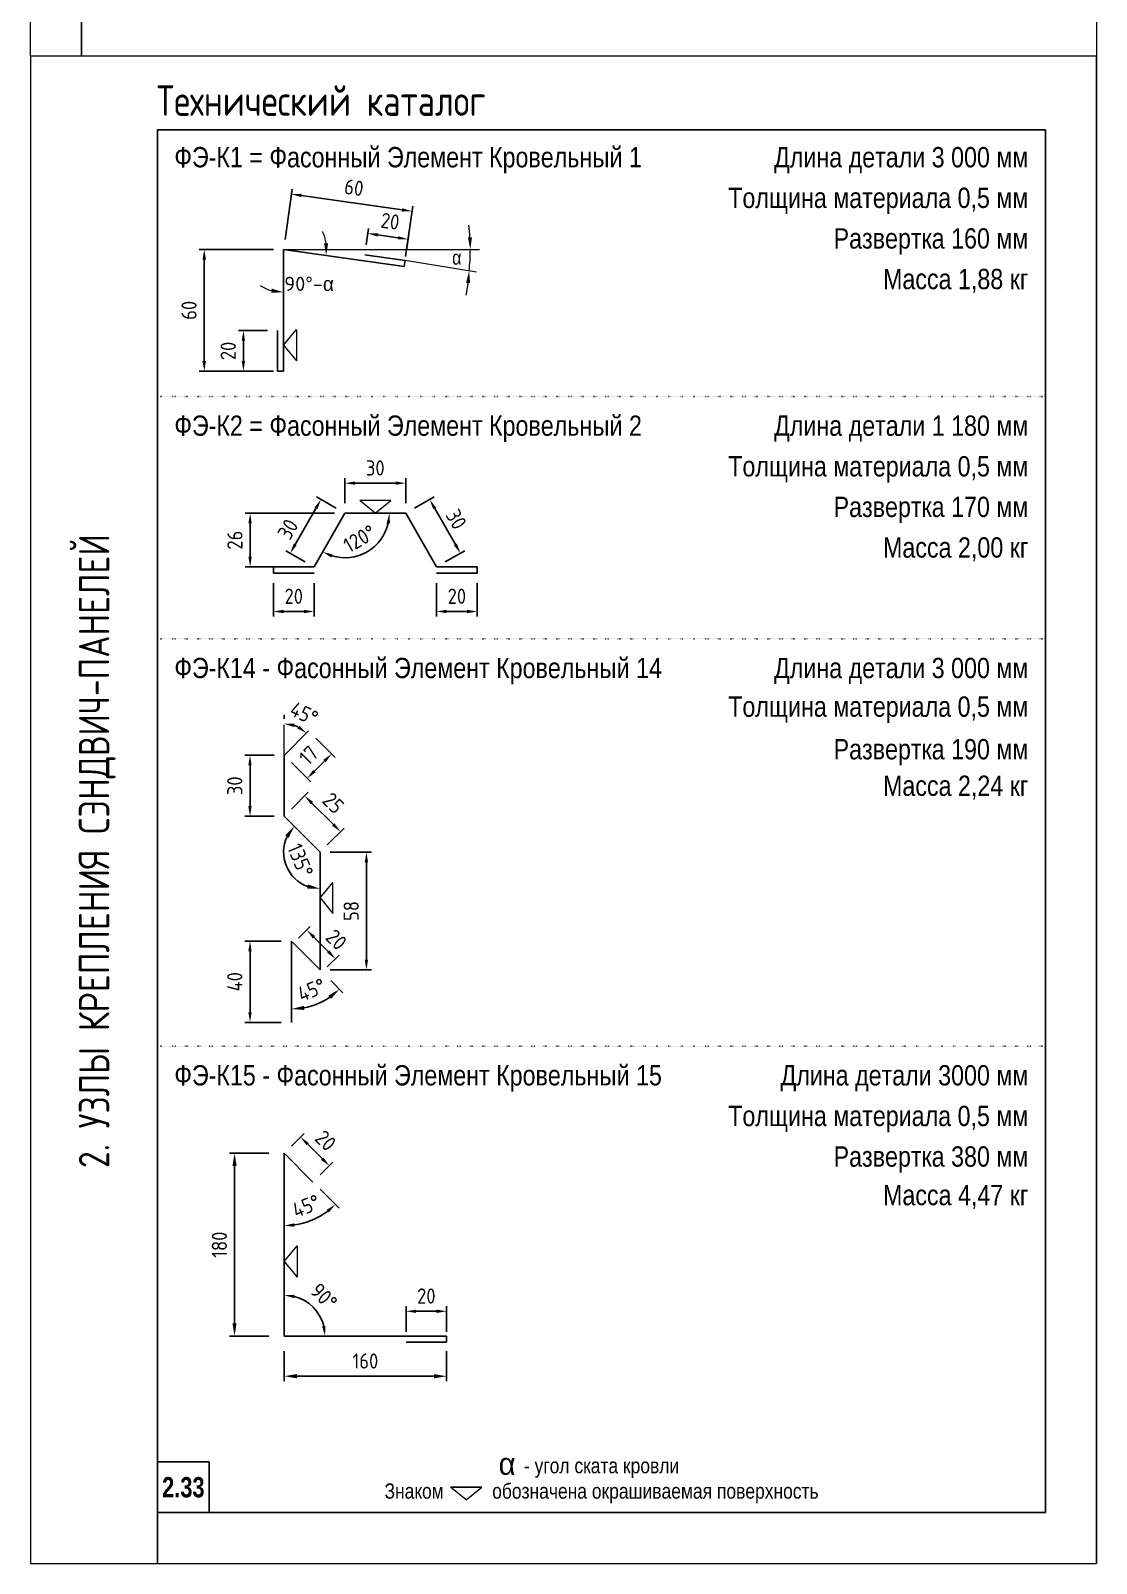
# Model space of a CAD drawing. Header units: millimetres. Extents: x -112594 to 313336, y -1917 to 255843.
# Drawn here: x -11907 to -10857, y 232153 to 233663 of the extents above; entities that cross this region are included whole.
import ezdxf
from ezdxf.enums import TextEntityAlignment as Align

# ---------------------------------------------------------------- set-up
doc = ezdxf.new("R2010")
doc.units = ezdxf.units.MM
doc.header["$MEASUREMENT"] = 0
doc.linetypes.add('DOT2', pattern=[0.125, 0, -0.125])
for name, color, linetype, lineweight in [('new_fill', 8, 'Continuous', 13), ('RAZMER', 7, 'Continuous', 9), ('Нащельники', 1, 'Continuous', 30)]:
    doc.layers.add(name, color=color, linetype=linetype, lineweight=lineweight)
doc.layers.add('Punktir', color=7, linetype='Continuous')
doc.styles.add('LOGO', font='')
doc.styles.add('ROMANS', font='romans.shx', dxfattribs={"width": 0.85})
doc.styles.add('style1', font='ARIALN.TTF')
doc.styles.add('style2', font='CS_Gost2304.shx')
doc.styles.get('LOGO').set_extended_font_data('Haettenschweiler')
doc.dimstyles.new('2.5', dxfattribs={"dimscale": 5, "dimtxt": 3, "dimasz": 2, "dimexe": 1, "dimexo": 2, "dimgap": 0, "dimtad": 0, "dimdec": 0, "dimlfac": 0.5, "dimzin": 9, "dimdsep": 46, "dimtxsty": 'ROMANS', "dimcen": -3, "dimdle": 1, "dimclrd": 256, "dimclre": 256, "dimclrt": 256, "dimadec": 0, "dimazin": 0, "dimtfac": 1, "dimtdec": 0, "dimtofl": 0, "dimtmove": 2, "dimatfit": 3, "dimfxl": 1, "dimtvp": 1, "dimtolj": 1, "dimtzin": 9, "dimarcsym": 0})
doc.dimstyles.new('5', dxfattribs={"dimscale": 5, "dimtxt": 3, "dimasz": 2.5, "dimexe": 1, "dimexo": 3, "dimgap": 0, "dimtad": 0, "dimdec": 0, "dimzin": 9, "dimdsep": 46, "dimtxsty": 'ROMANS', "dimblk2": 'OBLIQUE', "dimcen": -3, "dimdle": 1.5, "dimclrd": 256, "dimclre": 256, "dimclrt": 256, "dimadec": 0, "dimazin": 0, "dimtfac": 1, "dimtdec": 0, "dimtofl": 0, "dimtmove": 2, "dimatfit": 3, "dimfxl": 1, "dimtvp": 1, "dimtolj": 1, "dimtzin": 9, "dimarcsym": 0})
doc.dimstyles.get("Standard").update_dxf_attribs({"dimtxt": 0.18, "dimasz": 0.18, "dimexe": 0.18, "dimexo": 0.0625, "dimgap": 0.09, "dimtad": 0, "dimtih": 1, "dimtoh": 1, "dimdec": 4, "dimzin": 0, "dimdsep": 46, "dimtxsty": 'Standard', "dimcen": 0.09, "dimadec": 0, "dimazin": 0, "dimtfac": 1, "dimtdec": 4, "dimtofl": 0, "dimtmove": 0, "dimatfit": 3, "dimfxl": 1, "dimtolj": 1, "dimtzin": 0, "dimarcsym": 0})

# ---------------------------------------------------------------- blocks, each defined once
blk = doc.blocks.new('*D372')
at = {"layer": 'RAZMER', "lineweight": -2, "transparency": 16777216}
for p, q in [((-11659.7, 232765.9), (-11695.5, 232765.9)), ((-11690.5, 232695.9), (-11690.5, 232755.9)), ((-11659.7, 232685.9), (-11695.5, 232685.9))]:
    blk.add_line(p, q, dxfattribs=at)
at = {"layer": 'RAZMER', "transparency": 16777216}
for points in [[(-11692.2, 232755.9), (-11688.9, 232755.9), (-11690.5, 232765.9)], [(-11692.2, 232695.9), (-11688.9, 232695.9), (-11690.5, 232685.9)]]:
    blk.add_solid(points, dxfattribs=at)
at = {"layer": 'RAZMER', "transparency": 16777216, "insert": (-11705.5, 232725.9), "char_height": 15, "attachment_point": 5, "rotation": 90, "style": 'ROMANS'}
blk.add_mtext('\\A1;40', dxfattribs=at)
blk = doc.blocks.new('*D373')
at = {"layer": 'RAZMER', "lineweight": -2, "transparency": 16777216}
for p, q in [((-11611.4, 232853.6), (-11570.8, 232853.6)), ((-11575.8, 232747.6), (-11575.8, 232843.6)), ((-11611.4, 232737.6), (-11570.8, 232737.6))]:
    blk.add_line(p, q, dxfattribs=at)
at = {"layer": 'RAZMER', "transparency": 16777216}
for points in [[(-11577.5, 232843.6), (-11574.2, 232843.6), (-11575.8, 232853.6)], [(-11577.5, 232747.6), (-11574.2, 232747.6), (-11575.8, 232737.6)]]:
    blk.add_solid(points, dxfattribs=at)
at = {"layer": 'RAZMER', "transparency": 16777216, "insert": (-11590.8, 232795.6), "char_height": 15, "attachment_point": 5, "rotation": 90, "style": 'ROMANS'}
blk.add_mtext('\\A1;58', dxfattribs=at)
blk = doc.blocks.new('*D374')
at = {"layer": 'RAZMER', "lineweight": -2, "transparency": 16777216}
for p, q in [((-11666.8, 232949), (-11695.5, 232949)), ((-11690.5, 232899), (-11690.5, 232939)), ((-11666.8, 232889), (-11695.5, 232889))]:
    blk.add_line(p, q, dxfattribs=at)
at = {"layer": 'RAZMER', "transparency": 16777216}
for points in [[(-11692.2, 232939), (-11688.9, 232939), (-11690.5, 232949)], [(-11692.2, 232899), (-11688.9, 232899), (-11690.5, 232889)]]:
    blk.add_solid(points, dxfattribs=at)
at = {"layer": 'RAZMER', "transparency": 16777216, "insert": (-11705.5, 232919), "char_height": 15, "attachment_point": 5, "rotation": 90, "style": 'ROMANS'}
blk.add_mtext('\\A1;30', dxfattribs=at)
blk = doc.blocks.new('*D375')
at = {"layer": 'RAZMER', "lineweight": -2, "transparency": 16777216}
for p, q in [((-11625.7, 232965.9), (-11606.6, 232946.8)), ((-11649.7, 232941.9), (-11630.6, 232922.8)), ((-11627.1, 232933.4), (-11617.2, 232943.3))]:
    blk.add_line(p, q, dxfattribs=at)
at = {"layer": 'RAZMER', "transparency": 16777216}
for points in [[(-11618.4, 232944.5), (-11616, 232942.1), (-11610.1, 232950.4)], [(-11628.3, 232934.6), (-11625.9, 232932.2), (-11634.2, 232926.3)]]:
    blk.add_solid(points, dxfattribs=at)
at = {"layer": 'RAZMER', "transparency": 16777216, "insert": (-11632.7, 232949), "char_height": 15, "attachment_point": 5, "rotation": 45, "style": 'ROMANS'}
blk.add_mtext('\\A1;17', dxfattribs=at)
blk = doc.blocks.new('*D376')
at = {"layer": 'RAZMER', "lineweight": -2, "transparency": 16777216}
for p, q in [((-11656, 233457.3), (-11648.9, 233506.9)), ((-11639.7, 233500.5), (-11540.7, 233486.4)), ((-11537.2, 233440.3), (-11530.1, 233489.9))]:
    blk.add_line(p, q, dxfattribs=at)
at = {"layer": 'RAZMER', "transparency": 16777216}
for points in [[(-11639.5, 233502.2), (-11639.9, 233498.9), (-11649.6, 233501.9)], [(-11540.5, 233488), (-11541, 233484.7), (-11530.8, 233485)]]:
    blk.add_solid(points, dxfattribs=at)
at = {"layer": 'RAZMER', "transparency": 16777216, "insert": (-11588.1, 233508.3), "char_height": 15, "attachment_point": 5, "rotation": 351.8624, "style": 'ROMANS'}
blk.add_mtext('\\A1;60', dxfattribs=at)
blk = doc.blocks.new('*D377')
at = {"layer": 'RAZMER', "lineweight": -2, "transparency": 16777216}
for p, q in [((-11575.9, 233451.9), (-11573.6, 233468)), ((-11564.5, 233461.7), (-11544.7, 233458.8)), ((-11536.4, 233446.3), (-11534, 233462.4))]:
    blk.add_line(p, q, dxfattribs=at)
at = {"layer": 'RAZMER', "transparency": 16777216}
for points in [[(-11564.2, 233463.3), (-11564.7, 233460), (-11574.4, 233463.1)], [(-11544.4, 233460.5), (-11544.9, 233457.2), (-11534.8, 233457.4)]]:
    blk.add_solid(points, dxfattribs=at)
at = {"layer": 'RAZMER', "transparency": 16777216, "insert": (-11552.4, 233475.1), "char_height": 15, "attachment_point": 5, "rotation": 351.8624, "style": 'ROMANS'}
blk.add_mtext('\\A1;20', dxfattribs=at)
blk = doc.blocks.new('*D378')
at = {"layer": 'RAZMER', "lineweight": -2, "transparency": 16777216}
for p, q in [((-11667.4, 233447.4), (-11740.6, 233447.4)), ((-11735.6, 233437.4), (-11735.6, 233337.4)), ((-11667.4, 233327.4), (-11740.6, 233327.4))]:
    blk.add_line(p, q, dxfattribs=at)
at = {"layer": 'RAZMER', "transparency": 16777216}
for points in [[(-11737.3, 233437.4), (-11733.9, 233437.4), (-11735.6, 233447.4)], [(-11737.3, 233337.4), (-11733.9, 233337.4), (-11735.6, 233327.4)]]:
    blk.add_solid(points, dxfattribs=at)
at = {"layer": 'RAZMER', "transparency": 16777216, "insert": (-11750.6, 233387.4), "char_height": 15, "attachment_point": 5, "rotation": 90, "style": 'ROMANS'}
blk.add_mtext('\\A1;60', dxfattribs=at)
blk = doc.blocks.new('*D379')
at = {"layer": 'RAZMER', "lineweight": -2, "transparency": 16777216}
for p, q in [((-11673.4, 233367.4), (-11702, 233367.4)), ((-11697, 233357.4), (-11697, 233337.4)), ((-11673.4, 233327.4), (-11702, 233327.4))]:
    blk.add_line(p, q, dxfattribs=at)
at = {"layer": 'RAZMER', "transparency": 16777216}
for points in [[(-11698.7, 233357.4), (-11695.4, 233357.4), (-11697, 233367.4)], [(-11698.7, 233337.4), (-11695.4, 233337.4), (-11697, 233327.4)]]:
    blk.add_solid(points, dxfattribs=at)
at = {"layer": 'RAZMER', "transparency": 16777216, "insert": (-11712, 233347.4), "char_height": 15, "attachment_point": 5, "rotation": 90, "style": 'ROMANS'}
blk.add_mtext('\\A1;20', dxfattribs=at)
blk = doc.blocks.new('*D380')
at = {"layer": 'RAZMER', "color": 0, "lineweight": 0, "transparency": 16777216}
for start, end in [(8.1667, 24.471), (237.3914, 253.6957)]:
    blk.add_arc((-11657.4, 233447.4), 42.3, start, end, dxfattribs=at)
at = {"layer": 'RAZMER', "color": 0, "transparency": 16777216}
for points in [[(-11613.5, 233453.4), (-11617.5, 233453.4), (-11615.5, 233441.4)], [(-11669, 233408.8), (-11669.6, 233404.8), (-11657.4, 233405.1)]]:
    blk.add_solid(points, dxfattribs=at)
at = {"layer": 'RAZMER', "color": 0, "transparency": 16777216, "insert": (-11632.3, 233413.4), "char_height": 14, "attachment_point": 5}
blk.add_mtext('\\A1;{\\Fromans.shx|c204;90}°{\\Fromans.shx|c204;-\\fGreekS|b0|i0|c204|p0;α}', dxfattribs=at)
blk = doc.blocks.new('*D381')
at = {"layer": 'RAZMER', "lineweight": -2, "transparency": 16777216}
for p, q in [((-11642.6, 232768.9), (-11631.1, 232780.5)), ((-11613.4, 232755.7), (-11627.6, 232769.9)), ((-11614.4, 232740.6), (-11602.8, 232752.2))]:
    blk.add_line(p, q, dxfattribs=at)
at = {"layer": 'RAZMER', "transparency": 16777216}
for points in [[(-11626.4, 232771), (-11628.7, 232768.7), (-11634.6, 232776.9)], [(-11612.2, 232756.9), (-11614.6, 232754.5), (-11606.4, 232748.6)]]:
    blk.add_solid(points, dxfattribs=at)
at = {"layer": 'RAZMER', "transparency": 16777216, "insert": (-11605.4, 232767.4), "char_height": 15, "attachment_point": 5, "rotation": 315, "style": 'ROMANS'}
blk.add_mtext('\\A1;20', dxfattribs=at)
blk = doc.blocks.new('*D382')
at = {"layer": 'RAZMER', "lineweight": -2, "transparency": 16777216}
blk.add_line((-11610.8, 232727), (-11598.9, 232715), dxfattribs=at)
blk.add_arc((-11649.7, 232765.9), 66.9, 280.7228, 304.2772, dxfattribs=at)
at = {"layer": 'RAZMER', "transparency": 16777216}
for points in [[(-11613.4, 232712.2), (-11610.7, 232709), (-11602.4, 232718.6)], [(-11637.1, 232698.1), (-11637.5, 232702.2), (-11649.7, 232699)]]:
    blk.add_solid(points, dxfattribs=at)
at = {"layer": 'RAZMER', "transparency": 16777216, "insert": (-11629.9, 232717.9), "char_height": 15, "attachment_point": 5, "rotation": 22.5, "style": 'ROMANS'}
blk.add_mtext('\\A1;45°', dxfattribs=at)
blk = doc.blocks.new('_Oblique')
at = {"color": 0, "linetype": 'ByBlock', "lineweight": -2}
blk.add_line((-0.5, -0.5), (0.5, 0.5), dxfattribs=at)
blk = doc.blocks.new('*D383')
at = {"layer": 'RAZMER', "lineweight": -2, "transparency": 16777216}
for p, q in [((-11649.7, 232896), (-11633.2, 232912.6)), ((-11608.4, 232880.8), (-11629.6, 232902)), ((-11614.4, 232860.7), (-11597.8, 232877.2))]:
    blk.add_line(p, q, dxfattribs=at)
at = {"layer": 'RAZMER', "transparency": 16777216}
for points in [[(-11628.5, 232903.2), (-11630.8, 232900.8), (-11636.7, 232909.1)], [(-11607.2, 232881.9), (-11609.6, 232879.6), (-11601.3, 232873.7)]]:
    blk.add_solid(points, dxfattribs=at)
at = {"layer": 'RAZMER', "transparency": 16777216, "insert": (-11608.4, 232902), "char_height": 15, "attachment_point": 5, "rotation": 315, "style": 'ROMANS'}
blk.add_mtext('\\A1;25', dxfattribs=at)
blk = doc.blocks.new('*D384')
at = {"layer": 'RAZMER', "lineweight": -2, "transparency": 16777216}
blk.add_arc((-11621.4, 232853.6), 36, 154.9695, 250.0305, dxfattribs=at)
at = {"layer": 'RAZMER', "transparency": 16777216}
for points in [[(-11655.8, 232870.1), (-11652.4, 232867.7), (-11646.9, 232879.1)], [(-11633.4, 232821.8), (-11634.1, 232817.7), (-11621.4, 232817.6)]]:
    blk.add_solid(points, dxfattribs=at)
at = {"layer": 'RAZMER', "transparency": 16777216, "insert": (-11640.9, 232845.6), "char_height": 15, "attachment_point": 5, "rotation": 292.5, "style": 'ROMANS'}
blk.add_mtext('\\A1;135°', dxfattribs=at)
blk = doc.blocks.new('*D385')
at = {"layer": 'RAZMER', "lineweight": -2, "transparency": 16777216}
blk.add_line((-11656.8, 232989), (-11656.8, 232985.1), dxfattribs=at)
blk.add_arc((-11656.8, 232949), 31.1, 63.5131, 71.4869, dxfattribs=at)
at = {"layer": 'RAZMER', "transparency": 16777216}
for points in [[(-11647.2, 232976.8), (-11646.6, 232980.1), (-11656.8, 232980.1)], [(-11641.9, 232978.1), (-11643.9, 232975.4), (-11634.8, 232970.9)]]:
    blk.add_solid(points, dxfattribs=at)
at = {"layer": 'RAZMER', "transparency": 16777216, "insert": (-11637.2, 232990.2), "char_height": 15, "attachment_point": 5, "rotation": 334.6126, "style": 'ROMANS'}
blk.add_mtext('\\A1;45°', dxfattribs=at)
blk = doc.blocks.new('*D394')
at = {"layer": 'RAZMER', "lineweight": -2, "transparency": 16777216}
for p, q in [((-11656.8, 232361.9), (-11656.8, 232332.3)), ((-11496.8, 232361.9), (-11496.8, 232332.3)), ((-11509.3, 232337.3), (-11644.3, 232337.3))]:
    blk.add_line(p, q, dxfattribs=at)
at = {"layer": 'RAZMER', "transparency": 16777216}
for points in [[(-11644.3, 232339.4), (-11644.3, 232335.2), (-11656.8, 232337.3)], [(-11509.3, 232339.4), (-11509.3, 232335.2), (-11496.8, 232337.3)]]:
    blk.add_solid(points, dxfattribs=at)
at = {"layer": 'RAZMER', "transparency": 16777216, "insert": (-11576.8, 232352.3), "char_height": 15, "attachment_point": 5, "style": 'ROMANS'}
blk.add_mtext('\\A1;160', dxfattribs=at)
blk = doc.blocks.new('*D386')
at = {"layer": 'RAZMER', "lineweight": -2, "transparency": 16777216}
for p, q in [((-11536.8, 232380.9), (-11536.8, 232406.3)), ((-11496.8, 232380.9), (-11496.8, 232406.3)), ((-11506.8, 232401.3), (-11526.8, 232401.3))]:
    blk.add_line(p, q, dxfattribs=at)
at = {"layer": 'RAZMER', "transparency": 16777216}
for points in [[(-11526.8, 232402.9), (-11526.8, 232399.6), (-11536.8, 232401.3)], [(-11506.8, 232402.9), (-11506.8, 232399.6), (-11496.8, 232401.3)]]:
    blk.add_solid(points, dxfattribs=at)
at = {"layer": 'RAZMER', "transparency": 16777216, "insert": (-11516.8, 232416.3), "char_height": 15, "attachment_point": 5, "style": 'ROMANS'}
blk.add_mtext('\\A1;20', dxfattribs=at)
blk = doc.blocks.new('*D387')
at = {"layer": 'RAZMER', "lineweight": -2, "transparency": 16777216}
for p, q in [((-11671.8, 232556.9), (-11710.7, 232556.9)), ((-11705.7, 232544.4), (-11705.7, 232389.4)), ((-11671.8, 232376.9), (-11710.7, 232376.9))]:
    blk.add_line(p, q, dxfattribs=at)
at = {"layer": 'RAZMER', "transparency": 16777216}
for points in [[(-11707.8, 232544.4), (-11703.7, 232544.4), (-11705.7, 232556.9)], [(-11707.8, 232389.4), (-11703.7, 232389.4), (-11705.7, 232376.9)]]:
    blk.add_solid(points, dxfattribs=at)
at = {"layer": 'RAZMER', "transparency": 16777216, "insert": (-11720.7, 232466.9), "char_height": 15, "attachment_point": 5, "rotation": 90, "style": 'ROMANS'}
blk.add_mtext('\\A1;180', dxfattribs=at)
blk = doc.blocks.new('*D388')
at = {"layer": 'RAZMER', "lineweight": -2, "transparency": 16777216}
for p, q in [((-11649.7, 232564), (-11637.2, 232576.5)), ((-11619.5, 232551.7), (-11633.7, 232565.9)), ((-11621.4, 232535.7), (-11608.9, 232548.2))]:
    blk.add_line(p, q, dxfattribs=at)
at = {"layer": 'RAZMER', "transparency": 16777216}
for points in [[(-11632.5, 232567), (-11634.8, 232564.7), (-11640.7, 232572.9)], [(-11618.3, 232552.9), (-11620.7, 232550.5), (-11612.4, 232544.7)]]:
    blk.add_solid(points, dxfattribs=at)
at = {"layer": 'RAZMER', "transparency": 16777216, "insert": (-11616, 232569.4), "char_height": 15, "attachment_point": 5, "rotation": 315, "style": 'ROMANS'}
blk.add_mtext('\\A1;20', dxfattribs=at)
blk = doc.blocks.new('*D389')
at = {"layer": 'RAZMER', "lineweight": -2, "transparency": 16777216}
for p, q in [((-11621.4, 232521.5), (-11602.8, 232502.9)), ((-11656.8, 232491.9), (-11656.8, 232480.6))]:
    blk.add_line(p, q, dxfattribs=at)
blk.add_arc((-11656.8, 232556.9), 71.3, 278.0444, 306.9556, dxfattribs=at)
at = {"layer": 'RAZMER', "transparency": 16777216}
for points in [[(-11615, 232501.2), (-11612.8, 232498.7), (-11606.4, 232506.5)], [(-11646.7, 232484.6), (-11646.9, 232488), (-11656.8, 232485.6)]]:
    blk.add_solid(points, dxfattribs=at)
at = {"layer": 'RAZMER', "transparency": 16777216, "insert": (-11635.2, 232504.9), "char_height": 15, "attachment_point": 5, "rotation": 22.5, "style": 'ROMANS'}
blk.add_mtext('\\A1;45°', dxfattribs=at)
blk = doc.blocks.new('*D395')
at = {"layer": 'RAZMER', "lineweight": -2, "transparency": 16777216}
blk.add_arc((-11656.8, 232376.9), 40.2, 14.2852, 75.7148, dxfattribs=at)
at = {"layer": 'RAZMER', "transparency": 16777216}
for points in [[(-11647.1, 232414.2), (-11646.7, 232417.5), (-11656.8, 232417.1)], [(-11616.2, 232387), (-11619.5, 232386.6), (-11616.6, 232376.9)]]:
    blk.add_solid(points, dxfattribs=at)
at = {"layer": 'RAZMER', "transparency": 16777216, "insert": (-11617.7, 232415.9), "char_height": 15, "attachment_point": 5, "rotation": 315, "style": 'ROMANS'}
blk.add_mtext('\\A1;90°', dxfattribs=at)
blk = doc.blocks.new('*D390')
at = {"layer": 'RAZMER', "lineweight": -2, "transparency": 16777216}
for p, q in [((-11667.4, 233118.6), (-11667.4, 233085.7)), ((-11627.4, 233118.6), (-11627.4, 233085.7)), ((-11657.4, 233090.7), (-11637.4, 233090.7))]:
    blk.add_line(p, q, dxfattribs=at)
at = {"layer": 'RAZMER', "transparency": 16777216}
for points in [[(-11657.4, 233092.4), (-11657.4, 233089), (-11667.4, 233090.7)], [(-11637.4, 233092.4), (-11637.4, 233089), (-11627.4, 233090.7)]]:
    blk.add_solid(points, dxfattribs=at)
at = {"layer": 'RAZMER', "transparency": 16777216, "insert": (-11647.4, 233105.7), "char_height": 15, "attachment_point": 5, "style": 'ROMANS'}
blk.add_mtext('\\A1;20', dxfattribs=at)
blk = doc.blocks.new('*D391')
at = {"layer": 'RAZMER', "lineweight": -2, "transparency": 16777216}
for p, q in [((-11625.6, 233192.3), (-11646, 233156.8)), ((-11605.7, 233192.5), (-11625, 233203.5)), ((-11636, 233139.6), (-11655.3, 233150.6))]:
    blk.add_line(p, q, dxfattribs=at)
at = {"layer": 'RAZMER', "transparency": 16777216}
for points in [[(-11627, 233193.1), (-11624.1, 233191.5), (-11620.6, 233201)], [(-11647.4, 233157.6), (-11644.5, 233155.9), (-11650.9, 233148.1)]]:
    blk.add_solid(points, dxfattribs=at)
at = {"layer": 'RAZMER', "transparency": 16777216, "insert": (-11653.2, 233171.7), "char_height": 15, "attachment_point": 5, "rotation": 60.1883, "style": 'ROMANS'}
blk.add_mtext('\\A1;30', dxfattribs=at)
blk = doc.blocks.new('*D396')
at = {"layer": 'RAZMER', "lineweight": -2, "transparency": 16777216}
for p, q in [((-11597.1, 233197.5), (-11597.1, 233222.1)), ((-11537.1, 233197.5), (-11537.1, 233222.1)), ((-11587.1, 233217.1), (-11547.1, 233217.1))]:
    blk.add_line(p, q, dxfattribs=at)
at = {"layer": 'RAZMER', "transparency": 16777216}
for points in [[(-11587.1, 233218.8), (-11587.1, 233215.5), (-11597.1, 233217.1)], [(-11547.1, 233218.8), (-11547.1, 233215.5), (-11537.1, 233217.1)]]:
    blk.add_solid(points, dxfattribs=at)
at = {"layer": 'RAZMER', "transparency": 16777216, "insert": (-11567.1, 233232.1), "char_height": 15, "attachment_point": 5, "style": 'ROMANS'}
blk.add_mtext('\\A1;30', dxfattribs=at)
blk = doc.blocks.new('*D392')
at = {"layer": 'RAZMER', "lineweight": -2, "transparency": 16777216}
for p, q in [((-11607.1, 233187.5), (-11695.4, 233187.5)), ((-11690.4, 233177.5), (-11690.4, 233144.6)), ((-11637.4, 233134.6), (-11695.4, 233134.6))]:
    blk.add_line(p, q, dxfattribs=at)
at = {"layer": 'RAZMER', "transparency": 16777216}
for points in [[(-11692.1, 233177.5), (-11688.8, 233177.5), (-11690.4, 233187.5)], [(-11692.1, 233144.6), (-11688.8, 233144.6), (-11690.4, 233134.6)]]:
    blk.add_solid(points, dxfattribs=at)
at = {"layer": 'RAZMER', "transparency": 16777216, "insert": (-11705.4, 233161), "char_height": 15, "attachment_point": 5, "rotation": 90, "style": 'ROMANS'}
blk.add_mtext('\\A1;26', dxfattribs=at)
blk = doc.blocks.new('*D393')
at = {"layer": 'RAZMER', "lineweight": -2, "transparency": 16777216}
blk.add_arc((-11597.1, 233187.5), 43.9, 253.2534, 346.9349, dxfattribs=at)
at = {"layer": 'RAZMER', "transparency": 16777216}
for points in [[(-11555.9, 233177.7), (-11552.6, 233177.4), (-11553.1, 233187.5)], [(-11610.4, 233143.9), (-11609.1, 233146.9), (-11618.9, 233149.4)]]:
    blk.add_solid(points, dxfattribs=at)
at = {"layer": 'RAZMER', "transparency": 16777216, "insert": (-11582.5, 233162.4), "char_height": 15, "attachment_point": 5, "rotation": 30.0942, "style": 'ROMANS'}
blk.add_mtext('\\A1;120°', dxfattribs=at)
blk = doc.blocks.new('*D397')
at = {"layer": 'RAZMER', "lineweight": -2, "transparency": 16777216}
for p, q in [((-11528.4, 233192.5), (-11509.1, 233203.5)), ((-11508.5, 233192.3), (-11488.1, 233156.8)), ((-11498.1, 233139.6), (-11478.8, 233150.6))]:
    blk.add_line(p, q, dxfattribs=at)
at = {"layer": 'RAZMER', "transparency": 16777216}
for points in [[(-11507.1, 233193.1), (-11510, 233191.5), (-11513.5, 233201)], [(-11486.7, 233157.6), (-11489.6, 233155.9), (-11483.2, 233148.1)]]:
    blk.add_solid(points, dxfattribs=at)
at = {"layer": 'RAZMER', "transparency": 16777216, "insert": (-11487.3, 233181.6), "char_height": 15, "attachment_point": 5, "rotation": 299.8117, "style": 'ROMANS'}
blk.add_mtext('\\A1;30', dxfattribs=at)
blk = doc.blocks.new('*D398')
at = {"layer": 'RAZMER', "lineweight": -2, "transparency": 16777216}
for p, q in [((-11506.7, 233118.6), (-11506.7, 233085.7)), ((-11466.7, 233118.6), (-11466.7, 233085.7)), ((-11476.7, 233090.7), (-11496.7, 233090.7))]:
    blk.add_line(p, q, dxfattribs=at)
at = {"layer": 'RAZMER', "transparency": 16777216}
for points in [[(-11496.7, 233092.4), (-11496.7, 233089), (-11506.7, 233090.7)], [(-11476.7, 233092.4), (-11476.7, 233089), (-11466.7, 233090.7)]]:
    blk.add_solid(points, dxfattribs=at)
at = {"layer": 'RAZMER', "transparency": 16777216, "insert": (-11486.7, 233105.7), "char_height": 15, "attachment_point": 5, "style": 'ROMANS'}
blk.add_mtext('\\A1;20', dxfattribs=at)

msp = doc.modelspace()

# ---------------------------------------------------------------- linework, layer by layer
at = {"color": 1}
for p, q in [((-11856.63502, 235050.08387), (-11856.63502, 233637.93534)), ((-11781.63502, 233565.08387), (-11781.63502, 232152.93534)), ((-11781.63502, 233565.08387), (-10906.63502, 233565.08387)), ((-10906.63502, 233565.08387), (-10906.63502, 232202.93534)), ((-11781.63502, 232252.93534), (-11730.72281, 232252.93534)), ((-11730.72281, 232252.93534), (-11730.72281, 232202.93534)), ((-11781.63502, 232202.93534), (-10906.63502, 232202.93534))]:
    msp.add_line(p, q, dxfattribs=at)
at = {"layer": 'Punktir', "linetype": 'DOT2', "ltscale": 10}
for p, q in [((-11781.63502, 233302.60649), (-10906.63502, 233302.60649)), ((-11781.63502, 233063.85324), (-10906.63502, 233063.85324)), ((-11781.63502, 232662.58911), (-10906.63502, 232662.58911))]:
    msp.add_line(p, q, dxfattribs=at)
at = {"layer": 'RAZMER'}
for p, q in [((-10856.63502, 233637.93534), (-10856.63502, 232152.93534)), ((-10856.63502, 233637.93534), (-10856.63502, 232152.93534)), ((-10856.63502, 233637.93534), (-10856.63502, 232152.93534)), ((-10856.63502, 233637.93534), (-10856.63502, 232152.93534)), ((-10856.63502, 233637.93534), (-10856.63502, 232152.93534)), ((-10856.63502, 233637.93534), (-10856.63502, 232152.93534)), ((-11657.40823, 233447.4058), (-11464.51687, 233447.4058)), ((-11467.19312, 233425.02793), (-11537.76721, 233436.35929)), ((-11657.40823, 233353.06785), (-11644.75087, 233368.4619)), ((-11644.75087, 233368.4619), (-11644.75087, 233337.67381)), ((-11657.40823, 233353.06785), (-11644.75087, 233337.67381)), ((-11551.65992, 233200.14225), (-11582.44801, 233200.14225)), ((-11567.05396, 233187.48489), (-11582.44801, 233200.14225)), ((-11567.05396, 233187.48489), (-11551.65992, 233200.14225)), ((-11656.78319, 232948.9679), (-11656.78319, 232978.9679)), ((-11621.42785, 232808.45228), (-11608.77049, 232823.84632)), ((-11608.77049, 232793.05824), (-11608.77049, 232823.84632)), ((-11621.42785, 232808.45228), (-11608.77049, 232793.05824)), ((-11656.78319, 232450.4169), (-11644.12583, 232465.81094)), ((-11644.12583, 232465.81094), (-11644.12583, 232435.02286)), ((-11656.78319, 232450.4169), (-11644.12583, 232435.02286)), ((-11477.44058, 232215.49331), (-11492.83462, 232228.15067)), ((-11462.04654, 232228.15067), (-11492.83462, 232228.15067)), ((-11477.44058, 232215.49331), (-11492.83462, 232228.15067)), ((-11492.83462, 232228.15067), (-11462.04654, 232228.15067)), ((-11477.44058, 232215.49331), (-11462.04654, 232228.15067)), ((-11477.44058, 232215.49331), (-11462.04654, 232228.15067))]:
    msp.add_line(p, q, dxfattribs=at)
for points in [[(-11906.63502, 235122.93534), (-10856.63502, 235122.93534), (-10856.63502, 233637.93534), (-11906.63502, 233637.93534)], [(-10856.63502, 233637.93534), (-11906.63502, 233637.93534), (-11906.63502, 232152.93534), (-10856.63502, 232152.93534)]]:
    msp.add_lwpolyline(points, close=True, dxfattribs=at)
at = {"layer": 'RAZMER', "lineweight": 0}
for centre, start, end in [((-11657.40823, 233447.4058), 3.73745655, 7.4749131), ((-11657.40823, 233447.4058), 353.40013822, 0), ((-11658.39799, 233435.44669), 349.66268167, 353.40013822)]:
    msp.add_arc(centre, 183.99445, start, end, dxfattribs=at)
at = {"layer": 'RAZMER'}
for points in [[(-11475.80403, 233459.3342), (-11471.80616, 233459.46464), (-11473.41378, 233447.4058)], [(-11473.62968, 233414.13437), (-11477.61605, 233414.46429), (-11474.6331, 233426.25844)]]:
    msp.add_solid(points, dxfattribs=at)
at = {"layer": 'Нащельники'}
for p, q in [((-11657.40823, 233447.4058), (-11538.61651, 233430.4197)), ((-11657.40823, 233447.4058), (-11657.40823, 233327.4058)), ((-11577.36445, 233442.02132), (-11537.76721, 233436.35929)), ((-11537.76721, 233436.35929), (-11538.61651, 233430.4197)), ((-11663.40823, 233367.4058), (-11663.40823, 233327.4058)), ((-11663.40823, 233327.4058), (-11657.40823, 233327.4058)), ((-11627.36657, 233134.58113), (-11597.05396, 233187.48489)), ((-11597.05396, 233187.48489), (-11537.05396, 233187.48489)), ((-11506.74136, 233134.58113), (-11537.05396, 233187.48489)), ((-11667.36657, 233134.58113), (-11667.36657, 233128.58113)), ((-11667.36657, 233134.58113), (-11627.36657, 233134.58113)), ((-11466.74136, 233134.58113), (-11506.74136, 233134.58113)), ((-11466.74136, 233134.58113), (-11466.74136, 233128.58113)), ((-11667.36657, 233128.58113), (-11627.36657, 233128.58113)), ((-11466.74136, 233128.58113), (-11506.74136, 233128.58113)), ((-11656.78319, 232948.9679), (-11632.74156, 232973.00953)), ((-11656.78319, 232888.9679), (-11656.78319, 232948.9679)), ((-11656.78319, 232888.9679), (-11621.42785, 232853.61256)), ((-11621.42785, 232737.57242), (-11621.42785, 232853.61256)), ((-11649.71212, 232765.85669), (-11649.71212, 232685.85669)), ((-11649.71212, 232765.85669), (-11621.42785, 232737.57242)), ((-11656.78319, 232556.88658), (-11628.49892, 232528.60231)), ((-11656.78319, 232376.88658), (-11656.78319, 232556.88658)), ((-11656.78319, 232376.88658), (-11496.78319, 232376.88658)), ((-11496.78319, 232370.88658), (-11496.78319, 232376.88658)), ((-11496.78319, 232370.88658), (-11536.78319, 232370.88658))]:
    msp.add_line(p, q, dxfattribs=at)

# ---------------------------------------------------------------- texts
at = {"style": 'style1'}
for s, p in [('ФЭ-К1 = Фасонный Элемент Кровельный 1', (-11765.09834, 233528.26756)), ('ФЭ-К2 = Фасонный Элемент Кровельный 2', (-11765.09834, 233263.79017)), ('ФЭ-К14 - Фасонный Элемент Кровельный 14', (-11765.09834, 233025.03693)), ('ФЭ-К15 - Фасонный Элемент Кровельный 15', (-11765.09834, 232623.77279))]:
    msp.add_text(s, height=20, dxfattribs=at).set_placement(p)
for s, p in [('Длина детали 3 000 мм', (-10923.63502, 233528.26756)), ('Толщина материала 0,5 мм', (-10923.63502, 233488.24763)), ('Развертка 160 мм', (-10923.63502, 233448.24763)), ('Масса 1,88 кг', (-10923.63502, 233408.24763)), ('Длина детали 1 180 мм', (-10923.63502, 233263.79017)), ('Толщина материала 0,5 мм', (-10923.63502, 233223.75033)), ('Развертка 170 мм', (-10923.63502, 233183.77025)), ('Масса 2,00 кг', (-10923.63502, 233143.77025)), ('Длина детали 3 000 мм', (-10923.63502, 233025.03693)), ('Толщина материала 0,5 мм', (-10923.63502, 232987.01886)), ('Развертка 190 мм', (-10923.63502, 232945.01701)), ('Масса 2,24 кг', (-10923.63502, 232909.03879)), ('Длина детали 3000 мм', (-10923.63502, 232623.77279)), ('Толщина материала 0,5 мм', (-10923.63502, 232583.73295)), ('Развертка 380 мм', (-10923.63502, 232543.75287)), ('Масса 4,47 кг', (-10923.63502, 232505.75287))]:
    msp.add_text(s, height=20, dxfattribs=at).set_placement(p, align=Align.RIGHT)
for s, p in [('- угол ската кровли', (-11344.13502, 232241.67906)), ('Знаком          обозначена окрашиваемая поверхность', (-11344.13502, 232216.67906))]:
    msp.add_text(s, height=15, dxfattribs=at).set_placement(p, align=Align.CENTER)
at = {"insert": (-11437.16734, 232250.78423), "char_height": 13, "attachment_point": 5, "style": 'style1'}
msp.add_mtext('\\A1;{\\fGreekS|b0|i0|c204|p0;\\H1.667x;a}', dxfattribs=at)
at = {"layer": 'new_fill', "style": 'style2'}
msp.add_text('Технический каталог', height=30, dxfattribs=at).set_placement((-11782.42828, 233578.98685))
msp.add_text('2. УЗЛЫ КРЕПЛЕНИЯ СЭНДВИЧ-ПАНЕЛЕЙ', height=30, rotation=90, dxfattribs=at).set_placement((-11844.13502, 232854.65447), align=Align.MIDDLE_CENTER)
at = {"layer": 'new_fill', "style": 'LOGO'}
msp.add_text('2.33', height=20, dxfattribs=at).set_placement((-11756.17892, 232227.93534), align=Align.MIDDLE_CENTER)
at = {"layer": 'RAZMER', "insert": (-11486.71601, 233439.2746), "char_height": 14, "attachment_point": 5, "style": 'ROMANS'}
msp.add_mtext('\\A1;{\\fGreekS|b0|i0|c204|p0;α}', dxfattribs=at)

# ---------------------------------------------------------------- dimensions: what is measured, and where the dimension line sits
at = {"layer": 'RAZMER'}
for p1, p2, distance, dimstyle, picture, middle in [((-11657.40823, 233447.4058), (-11538.61651, 233430.4197), 55.09755, '2.5', '*D376', (-11588.09, 233508.30449)), ((-11577.36445, 233442.02132), (-11537.76721, 233436.35929), 21.26729, '2.5', '*D377', (-11552.43216, 233475.09242)), ((-11656.78319, 232948.9679), (-11632.74156, 232973.00953), -32.00351, '2.5', '*D375', (-11632.73908, 232948.96542)), ((-11621.42785, 232853.61256), (-11656.78319, 232888.9679), -28.40151, '2.5', '*D383', (-11608.41602, 232901.97973)), ((-11628.49892, 232528.60231), (-11656.78319, 232556.88658), -22.69847, '2.5', '*D388', (-11615.98421, 232569.40129)), ((-11656.78319, 232556.88658), (-11656.78319, 232376.88658), -48.95749, '5', '*D387', (-11720.74068, 232466.88658)), ((-11496.78319, 232370.88658), (-11536.78319, 232370.88658), -30.3897, '2.5', '*D386', (-11516.78319, 232416.27628)), ((-11496.78319, 232376.88658), (-11656.78319, 232376.88658), 39.61712, '5', '*D394', (-11576.78319, 232352.26946))]:
    dim = msp.add_aligned_dim(p1=p1, p2=p2, distance=distance, dimstyle=dimstyle, dxfattribs=at)
    dim.commit()
    dim.dimension.update_dxf_attribs({"geometry": picture, "text_midpoint": middle})
dim = msp.add_angular_dim_2l(base=(-11622.92894, 233422.87994), line1=((-11657.40823, 233447.4058), (-11657.40823, 233327.4058)), line2=((-11657.40823, 233447.4058), (-11538.61651, 233430.4197)), text='{\\Fromans.shx|c204;90}°{\\Fromans.shx|c204;-\\fGreekS|b0|i0|c204|p0;α}', dimstyle='Standard', override={"dimscale": 1, "dimtxt": 14, "dimasz": 12, "dimlwd": 0}, dxfattribs=at)
dim.commit()
dim.dimension.update_dxf_attribs({"geometry": '*D380', "text_midpoint": (-11632.25204, 233413.38367), "dimtype": 162})
for base, p1, p2, picture, middle in [((-11735.59678, 233327.4058), (-11657.40823, 233447.4058), (-11657.40823, 233327.4058), '*D378', (-11750.59678, 233387.4058)), ((-11697.02929, 233327.4058), (-11663.40823, 233367.4058), (-11663.40823, 233327.4058), '*D379', (-11712.02929, 233347.4058)), ((-11690.44626, 233134.58113), (-11597.05396, 233187.48489), (-11627.36657, 233134.58113), '*D392', (-11705.44626, 233161.03301)), ((-11690.5286, 232948.9679), (-11656.78319, 232888.9679), (-11656.78319, 232948.9679), '*D374', (-11705.5286, 232918.9679)), ((-11575.84754, 232853.61256), (-11621.42785, 232737.57242), (-11621.42785, 232853.61256), '*D373', (-11590.84754, 232795.59249)), ((-11690.5286, 232765.85669), (-11649.71212, 232685.85669), (-11649.71212, 232765.85669), '*D372', (-11705.5286, 232725.85669))]:
    dim = msp.add_linear_dim(base=base, p1=p1, p2=p2, angle=90, dimstyle='2.5', dxfattribs=at)
    dim.commit()
    dim.dimension.update_dxf_attribs({"geometry": picture, "text_midpoint": middle})
dim = msp.add_linear_dim(base=(-11537.05396, 233217.12077), p1=(-11597.05396, 233187.48489), p2=(-11537.05396, 233187.48489), dimstyle='2.5', override={"dimlfac": 0.5, "dimtxsty": 'ROMANS', "dimsah": 1, "dimtolj": 1}, dxfattribs=at)
dim.commit()
dim.dimension.update_dxf_attribs({"geometry": '*D396', "text_midpoint": (-11567.05396, 233232.12077)})
for base, p1, p2, angle, picture, middle in [((-11650.93653, 233148.08616), (-11597.05396, 233187.48489), (-11627.36657, 233134.58113), 240.18830488, '*D391', (-11653.18101, 233171.6902)), ((-11634.63866, 232776.93015), (-11621.42785, 232733.57242), (-11649.71212, 232761.85669), 135, '*D381', (-11605.36047, 232767.4112))]:
    dim = msp.add_linear_dim(base=base, p1=p1, p2=p2, angle=angle, dimstyle='2.5', dxfattribs=at)
    dim.commit()
    dim.dimension.update_dxf_attribs({"geometry": picture, "text_midpoint": middle, "dimtype": 161})
dim = msp.add_linear_dim(base=(-11483.1714, 233148.08616), p1=(-11537.05396, 233187.48489), p2=(-11506.74136, 233134.58113), angle=299.81169512, dimstyle='2.5', override={"dimlfac": 0.5, "dimtxsty": 'ROMANS', "dimsah": 1, "dimtolj": 1}, dxfattribs=at)
dim.commit()
dim.dimension.update_dxf_attribs({"geometry": '*D397', "text_midpoint": (-11487.28318, 233181.5604), "dimtype": 161})
for base, line1, line2, dimstyle, picture, middle in [((-11589.32746, 233144.22025), ((-11627.36657, 233134.58113), (-11597.05396, 233187.48489)), ((-11597.05396, 233187.48489), (-11543.05396, 233187.48489)), '2.5', '*D393', (-11582.53821, 233162.43801)), ((-11657.47456, 232853.61256), ((-11621.42785, 232733.57242), (-11621.42785, 232853.61256)), ((-11656.78319, 232888.9679), (-11621.42785, 232853.61256)), '5', '*D384', (-11640.87247, 232845.55833)), ((-11632.39977, 232701.2461), ((-11649.71212, 232765.85669), (-11649.71212, 232685.85669)), ((-11649.71212, 232765.85669), (-11621.42785, 232737.57242)), '5', '*D382', (-11629.85475, 232717.91676)), ((-11638.33387, 232488.03276), ((-11656.78319, 232501.90219), (-11656.78319, 232556.88658)), ((-11656.78319, 232556.88658), (-11628.49892, 232528.60231)), '2.5', '*D389', (-11635.24473, 232504.88813)), ((-11621.958, 232396.99292), ((-11656.78319, 232376.88658), (-11496.78319, 232376.88658)), ((-11656.78319, 232376.88658), (-11656.78319, 232556.88658)), '2.5', '*D395', (-11617.74194, 232415.92784))]:
    dim = msp.add_angular_dim_2l(base=base, line1=line1, line2=line2, dimstyle=dimstyle, dxfattribs=at)
    dim.commit()
    dim.dimension.update_dxf_attribs({"geometry": picture, "text_midpoint": middle})
dim = msp.add_linear_dim(base=(-11627.36657, 233090.69863), p1=(-11667.36657, 233128.58113), p2=(-11627.36657, 233128.58113), dimstyle='2.5', dxfattribs=at)
dim.commit()
dim.dimension.update_dxf_attribs({"geometry": '*D390', "text_midpoint": (-11647.36657, 233105.69863)})
dim = msp.add_linear_dim(base=(-11506.74136, 233090.69863), p1=(-11466.74136, 233128.58113), p2=(-11506.74136, 233128.58113), angle=180, dimstyle='2.5', override={"dimlfac": 0.5, "dimtxsty": 'ROMANS', "dimsah": 1, "dimtolj": 1}, dxfattribs=at)
dim.commit()
dim.dimension.update_dxf_attribs({"geometry": '*D398', "text_midpoint": (-11486.74136, 233105.69863)})
dim = msp.add_angular_dim_2l(base=(-11648.73812, 232978.99252), line1=((-11656.78319, 232948.9679), (-11656.78319, 232978.9679)), line2=((-11656.78319, 232948.9679), (-11628.49892, 232977.25217)), dimstyle='2.5', dxfattribs=at)
dim.commit()
dim.dimension.update_dxf_attribs({"geometry": '*D385', "text_midpoint": (-11637.23428, 232990.16114), "dimtype": 162})

doc.saveas('drawing.dxf')
